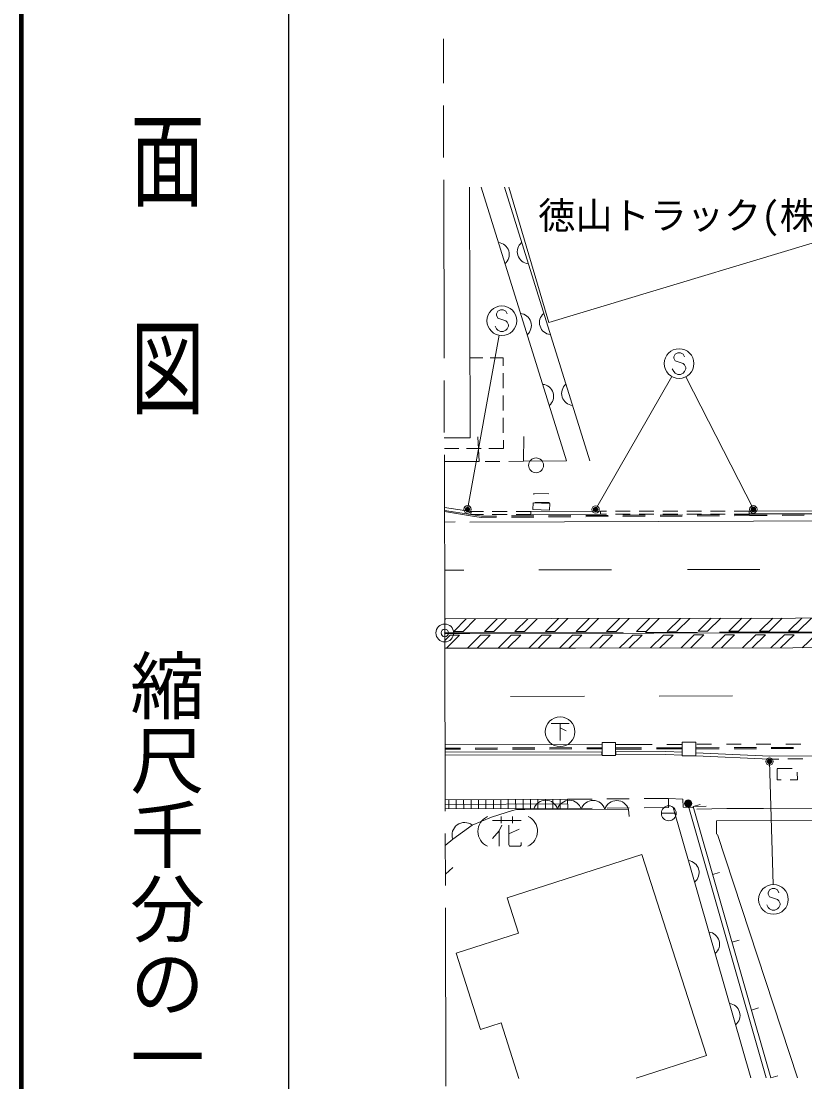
# Model space of a CAD drawing. Units: millimetres, scale not verified. Extents: x 40000 to 680000, y 20000 to 380000.
# Drawn here: x 40000 to 92739, y 261833 to 333230 of the extents above; entities that cross this region are included whole.
import ezdxf
from ezdxf.enums import TextEntityAlignment as Align

# ---------------------------------------------------------------- set-up
doc = ezdxf.new("R2010")
doc.units = ezdxf.units.MM
doc.header["$LTSCALE"] = 1000
doc.header["$PDMODE"] = 32
doc.header["$PDSIZE"] = 500
doc.linetypes.add('CHAIN', pattern=[18.5, 12, -1.5, 3.5, -1.5])
for name, color, linetype, lineweight in [('M-BGD', 7, 'Continuous', 13), ('M-BGD-EXST', 7, 'Continuous', 13), ('M-BMK', 2, 'CHAIN', 13), ('M-BMK-SRVR', 3, 'Continuous', 13), ('M-STR-HTXT', 7, 'Continuous', 13), ('M-STR-STRC', 7, 'Continuous', 13), ('M-TTL', 2, 'Continuous', 140), ('M-TTL-BAND', 7, 'Continuous', 25)]:
    doc.layers.add(name, color=color, linetype=linetype, lineweight=lineweight)
doc.layers.add('M-BMK-HTXT', color=7, linetype='Continuous')
doc.styles.add('@ＭＳ ゴシック', font='')
doc.styles.add('ＭＳ ゴシック', font='')
doc.styles.get('@ＭＳ ゴシック').set_extended_font_data('@MS Gothic')
doc.styles.get('ＭＳ ゴシック').set_extended_font_data('MS Gothic')

msp = doc.modelspace()

# ---------------------------------------------------------------- linework, layer by layer
at = {"layer": 'M-BGD'}
for p, q in [((70215, 305187), (70171, 322052)), ((72519, 322058), (78270, 303640)), ((71564, 310576), (72428, 310579)), ((72428, 310579), (72430, 310027)), ((70201, 310573), (71064, 310575)), ((72432, 309527), (72436, 308527)), ((72438, 308027), (72442, 307027)), ((72444, 306527), (72448, 305527)), ((70215, 305187), (68477, 305182)), ((72450, 305027), (72452, 304475)), ((69465, 304467), (68479, 304464)), ((70965, 304471), (69965, 304468)), ((72452, 304475), (71465, 304472)), ((72218, 303597), (71218, 303593)), ((73818, 303604), (72818, 303600)), ((74503, 301425), (75503, 301419)), ((74503, 301361), (74503, 301425)), ((75542, 300829), (74574, 300835)), ((75542, 300861), (75542, 300829)), ((70295, 300218), (68488, 300500)), ((70264, 300020), (68488, 300298)), ((70251, 299941), (68489, 300217)), ((70965, 299829), (70251, 299941)), ((70264, 300020), (70295, 300218)), ((71108, 300021), (70264, 300020)), ((70971, 299909), (70264, 300020)), ((71108, 300221), (70295, 300220)), ((72000, 299915), (70971, 299909)), ((72708, 300222), (71708, 300221)), ((72708, 300022), (71708, 300021)), ((74500, 299932), (73000, 299922)), ((74308, 300223), (73308, 300222)), ((74308, 300023), (73308, 300022)), ((78985, 300239), (74307, 300223)), ((76997, 299868), (75497, 299858)), ((77000, 299948), (75500, 299938)), ((79497, 299884), (77997, 299874)), ((79500, 299964), (78000, 299954)), ((79390, 300240), (78985, 300239)), ((78986, 300039), (78985, 300239)), ((79390, 300040), (78986, 300039)), ((80990, 300243), (79990, 300241)), ((80990, 300043), (79990, 300041)), ((81997, 299900), (80497, 299890)), ((82000, 299980), (80500, 299970)), ((82590, 300245), (81590, 300244)), ((82590, 300045), (81590, 300044)), ((84497, 299916), (82997, 299907)), ((84500, 299996), (83000, 299987)), ((84190, 300248), (83190, 300247)), ((84190, 300048), (83190, 300047)), ((85790, 300251), (84790, 300249)), ((85790, 300051), (84790, 300049)), ((86997, 299933), (85497, 299923)), ((87000, 300013), (85500, 300003)), ((87390, 300254), (86390, 300252)), ((87390, 300054), (86390, 300052)), ((88990, 300257), (87990, 300255)), ((88990, 300057), (87990, 300055)), ((89029, 299946), (87997, 299939)), ((89029, 300026), (88000, 300019)), ((94883, 300272), (88990, 300257)), ((90206, 300035), (89029, 300026)), ((90207, 299955), (89029, 299946)), ((92706, 300055), (91206, 300043)), ((92707, 299975), (91207, 299963)), ((71997, 299835), (70965, 299829)), ((74497, 299852), (72997, 299842)), ((69564, 284298), (68526, 284295)), ((69564, 284218), (68526, 284215)), ((72064, 284304), (70564, 284300)), ((72064, 284224), (70564, 284220)), ((74564, 284311), (73064, 284307)), ((74564, 284231), (73064, 284227)), ((77064, 284317), (75564, 284313)), ((77064, 284237), (75564, 284233)), ((79103, 284322), (78064, 284320)), ((79102, 284242), (78064, 284240)), ((81751, 284313), (80005, 284306)), ((81751, 284233), (80005, 284226)), ((84497, 284323), (82751, 284316)), ((84497, 284243), (82751, 284236)), ((86980, 284329), (85396, 284323)), ((86980, 284249), (85396, 284243)), ((89480, 284337), (87980, 284332)), ((89480, 284257), (87980, 284252)), ((91980, 284345), (90480, 284340)), ((91980, 284265), (90480, 284260)), ((79088, 284044), (68526, 284017)), ((79088, 283844), (68527, 283817)), ((79088, 284044), (79088, 283844)), ((84486, 284013), (84478, 283813)), ((90373, 283560), (85406, 283768)), ((90999, 283561), (90373, 283560)), ((92599, 283565), (91599, 283563)), ((90879, 282913), (91879, 282917)), ((90883, 282158), (90879, 282893)), ((91148, 282160), (90883, 282158)), ((92238, 282164), (91748, 282162)), ((92236, 282675), (92238, 282164)), ((76777, 280855), (68534, 280818)), ((68777, 280819), (68780, 280199)), ((69277, 280821), (69280, 280201)), ((69777, 280823), (69780, 280203)), ((70277, 280825), (70280, 280205)), ((70777, 280828), (70780, 280208)), ((71277, 280830), (71280, 280210)), ((71777, 280832), (71780, 280212)), ((72277, 280834), (72280, 280214)), ((72777, 280837), (72780, 280217)), ((73277, 280839), (73280, 280219)), ((73777, 280841), (73780, 280221)), ((74277, 280843), (74280, 280223)), ((74777, 280846), (74780, 280226)), ((75277, 280848), (75280, 280228)), ((75777, 280850), (75780, 280230)), ((76277, 280852), (76280, 280232)), ((78425, 280867), (76777, 280855)), ((76777, 280855), (76782, 280235)), ((80925, 280887), (79425, 280875)), ((83572, 280907), (81925, 280894)), ((83572, 280907), (83577, 280287)), ((76779, 280545), (68535, 280508)), ((76780, 280235), (68535, 280198)), ((78429, 280247), (76782, 280235)), ((80929, 280267), (79429, 280255)), ((83577, 280287), (81929, 280274)), ((83087, 279909), (84087, 279909)), ((89101, 262097), (83885, 280289)), ((90141, 262099), (84925, 280292)), ((85219, 280355), (85699, 280493)), ((85219, 280355), (85699, 280493)), ((90452, 262100), (85219, 280355)), ((87488, 280225), (85481, 280191)), ((73646, 279432), (71713, 279432)), ((72294, 279691), (72294, 279241)), ((73067, 279689), (73067, 279236)), ((86803, 279395), (86789, 278502)), ((72164, 278719), (71719, 278208)), ((72356, 279109), (72164, 278719)), ((72164, 278719), (72164, 277693)), ((72809, 279109), (72809, 277818)), ((72809, 278525), (73516, 278850)), ((86872, 278478), (92240, 262104)), ((72809, 277818), (72873, 277690)), ((73586, 277690), (73649, 277751)), ((73649, 277751), (73649, 277946)), ((72873, 277690), (73586, 277690)), ((81764, 277132), (86119, 263603)), ((69050, 276265), (68546, 275812)), ((86527, 275791), (87008, 275929)), ((87836, 271227), (88316, 271365)), ((89144, 266664), (89625, 266801)), ((70915, 265358), (72306, 265804)), ((72306, 265804), (73502, 262060)), ((86119, 263603), (81383, 262078)), ((90452, 262100), (90933, 262238))]:
    msp.add_line(p, q, dxfattribs=at)
for points in [[(73820, 305267), (73818, 303604), (76703, 303628), (70949, 322054)], [(72828, 322059), (75521, 312958), (98143, 319780)], [(68481, 303585), (70822, 303591), (70740, 305260)], [(78986, 300039), (74308, 300023), (74307, 300223)], [(94884, 300072), (88990, 300057), (88990, 300257)], [(84486, 284013), (83387, 284057), (80020, 284052), (80020, 283852)], [(84478, 283813), (83383, 283857), (80020, 283852)], [(114374, 284126), (111501, 284130), (105393, 283798), (90377, 283760), (85415, 283968), (85406, 283768)], [(86100, 280377), (85219, 280355), (85225, 280272), (84562, 280316), (84521, 280855), (83572, 280907)], [(80921, 279696), (80878, 280163), (74509, 280194), (73893, 280172), (73330, 280157), (73009, 280072), (72640, 279972), (71661, 279652), (70354, 279117), (69042, 278163), (68541, 277731)], [(114587, 280338), (97077, 280265), (89966, 280240), (87488, 280225)], [(86803, 279395), (129463, 279456), (129478, 262191)], [(81764, 277132), (72718, 274220), (73481, 271841), (69271, 270484), (70915, 265358)]]:
    msp.add_lwpolyline(points, dxfattribs=at)
for points in [[(74453, 300800), (75579, 300755), (75561, 300304), (74435, 300349)], [(80002, 283788), (79099, 283794), (79105, 284680), (80008, 284674)], [(85397, 283786), (84497, 283786), (84497, 284696), (85396, 284696)]]:
    msp.add_lwpolyline(points, close=True, dxfattribs=at)
for centre in [(74654, 303331), (83587, 279909)]:
    msp.add_circle(centre, 500, dxfattribs=at)
for centre, radius, start, end in [((72037, 317520), 812, 309.96041, 84.72068), ((74203, 317715), 812, 129.96041, 264.72068), ((73528, 312748), 812, 309.96041, 84.72068), ((75693, 312942), 812, 129.96041, 264.72068), ((75018, 307975), 812, 309.96041, 84.72068), ((77183, 308170), 812, 129.96041, 264.72068), ((75304, 279961), 828, 15.72307, 163.72826), ((76896, 279954), 828, 15.72307, 163.72826), ((78489, 279946), 828, 15.72307, 163.72826), ((80081, 279939), 828, 15.72307, 163.72826), ((69844, 278439), 848, 53.04079, 199.00233), ((71838, 278688), 1098, 114.25848, 245.32482), ((73658, 278702), 1092, 293.25272, 65.49724), ((84815, 275913), 812, 308.61738, 83.37765), ((86193, 271107), 812, 308.61738, 83.37765), ((87571, 266301), 812, 308.61738, 83.37765)]:
    msp.add_arc(centre, radius, start, end, dxfattribs=at)
at = {"layer": 'M-BGD-EXST'}
for p, q in [((75670, 285951), (76870, 285951)), ((76270, 285951), (76270, 284801)), ((76270, 285651), (76670, 285451))]:
    msp.add_line(p, q, dxfattribs=at)
msp.add_circle((76270, 285401), 1000, dxfattribs=at)
at = {"layer": 'M-BMK'}
for q in [(68414, 332048), (188571, 292330), (68601, 252049)]:
    msp.add_line((68508, 292048), q, dxfattribs=at)
at = {"layer": 'M-BMK-SRVR'}
msp.add_circle((68508, 292048), 600, dxfattribs=at)
msp.add_point((68508, 292048), dxfattribs=at)
at = {"layer": 'M-STR-HTXT'}
for p, q in [((70043, 300366), (72172, 312085)), ((78660, 300358), (83783, 309315)), ((89277, 300370), (84733, 309292)), ((90364, 283392), (90601, 275108))]:
    msp.add_line(p, q, dxfattribs=at)
for centre, radius in [((70043, 300366), 150), ((70043, 300366), 120), ((70043, 300366), 90), ((70043, 300366), 60), ((70043, 300366), 30), ((70043, 300366), 20), ((78660, 300358), 150), ((78660, 300358), 120), ((78660, 300358), 90), ((78660, 300358), 60), ((78660, 300358), 30), ((78660, 300358), 20), ((89277, 300370), 150), ((89277, 300370), 120), ((89277, 300370), 90), ((89277, 300370), 60), ((89277, 300370), 30), ((89277, 300370), 20), ((90364, 283392), 150), ((90364, 283392), 120), ((90364, 283392), 90), ((90364, 283392), 60), ((90364, 283392), 30), ((90364, 283392), 20)]:
    msp.add_circle(centre, radius, dxfattribs=at)
for p in [(70043, 300366), (78660, 300358), (89277, 300370), (90364, 283392)]:
    msp.add_point(p, dxfattribs=at)
at = {"layer": 'M-STR-STRC'}
for p, q in [((72078, 313705), (71987, 313523)), ((71987, 313523), (71987, 313432)), ((71987, 313432), (72078, 313250)), ((72260, 313796), (72078, 313705)), ((72441, 313796), (72260, 313796)), ((72623, 313705), (72441, 313796)), ((72714, 313523), (72623, 313705)), ((72078, 313250), (72623, 313069)), ((72623, 313069), (72714, 312978)), ((72714, 312978), (72805, 312796)), ((72805, 312796), (72805, 312705)), ((71987, 312523), (71896, 312705)), ((72078, 312432), (71987, 312523)), ((72260, 312341), (72078, 312432)), ((72441, 312341), (72260, 312341)), ((72623, 312432), (72441, 312341)), ((72714, 312523), (72623, 312432)), ((72805, 312705), (72714, 312523)), ((84006, 310820), (83915, 310638)), ((83915, 310638), (83915, 310547)), ((84188, 310911), (84006, 310820)), ((84370, 310911), (84188, 310911)), ((84552, 310820), (84370, 310911)), ((84643, 310638), (84552, 310820)), ((83915, 310547), (84006, 310365)), ((84006, 310365), (84552, 310183)), ((84552, 310183), (84643, 310092)), ((84643, 310092), (84734, 309911)), ((84734, 309911), (84734, 309820)), ((83915, 309638), (83824, 309820)), ((84006, 309547), (83915, 309638)), ((84188, 309456), (84006, 309547)), ((84370, 309456), (84188, 309456)), ((84552, 309547), (84370, 309456)), ((84643, 309638), (84552, 309547)), ((84734, 309820), (84643, 309638)), ((68490, 299517), (69205, 299518)), ((74835, 296289), (79730, 296299)), ((84852, 296309), (89704, 296320)), ((68498, 296267), (69796, 296268)), ((68550, 292998), (68506, 292952)), ((69955, 293000), (69111, 292142)), ((70587, 293001), (69744, 292144)), ((71172, 292146), (72035, 293004)), ((71811, 292146), (72674, 293005)), ((73230, 292147), (74095, 293007)), ((73869, 292148), (74734, 293009)), ((75288, 292149), (76155, 293011)), ((75927, 292149), (76795, 293013)), ((77346, 292150), (78216, 293016)), ((77985, 292151), (78856, 293017)), ((79404, 292152), (80277, 293020)), ((80043, 292152), (80917, 293022)), ((81413, 292153), (82298, 293025)), ((82055, 292154), (82941, 293026)), ((83483, 292157), (84369, 293029)), ((84126, 292158), (85012, 293031)), ((85555, 292162), (86440, 293034)), ((86198, 292164), (87083, 293035)), ((87627, 292167), (88512, 293038)), ((88270, 292169), (89155, 293040)), ((89699, 292173), (90583, 293043)), ((90342, 292174), (91226, 293044)), ((91633, 292178), (92541, 293047)), ((92286, 292179), (93192, 293048)), ((69744, 292144), (69111, 292142)), ((71811, 292146), (71172, 292146)), ((73869, 292148), (73230, 292147)), ((75927, 292149), (75288, 292149)), ((77985, 292151), (77346, 292150)), ((80043, 292152), (79404, 292152)), ((82055, 292154), (81413, 292153)), ((84126, 292158), (83483, 292157)), ((86198, 292164), (85555, 292162)), ((88270, 292169), (87627, 292167)), ((90342, 292174), (89699, 292173)), ((92286, 292179), (91633, 292178)), ((68865, 291892), (68509, 291529)), ((69498, 291893), (68635, 291015)), ((68865, 291892), (69498, 291893)), ((70038, 291018), (70920, 291895)), ((70678, 291019), (71559, 291896)), ((70920, 291895), (71559, 291896)), ((72099, 291022), (72978, 291897)), ((72738, 291023), (73617, 291897)), ((72978, 291897), (73617, 291897)), ((74159, 291026), (75036, 291899)), ((74799, 291027), (75675, 291899)), ((75036, 291899), (75675, 291899)), ((76220, 291030), (77094, 291900)), ((76859, 291031), (77733, 291901)), ((77094, 291900), (77733, 291901)), ((78280, 291034), (79152, 291902)), ((78919, 291035), (79791, 291902)), ((79152, 291902), (79791, 291902)), ((80279, 291037), (81159, 291903)), ((80921, 291038), (81801, 291904)), ((81159, 291903), (81801, 291904)), ((82349, 291040), (83228, 291906)), ((82991, 291041), (83871, 291908)), ((83228, 291906), (83871, 291908)), ((84419, 291043), (85300, 291911)), ((85061, 291044), (85944, 291913)), ((85300, 291911), (85944, 291913)), ((86488, 291046), (87373, 291917)), ((87131, 291047), (88016, 291918)), ((87373, 291917), (88016, 291918)), ((88558, 291049), (89445, 291922)), ((89201, 291050), (90088, 291924)), ((89445, 291922), (90088, 291924)), ((90458, 291052), (91372, 291927)), ((91110, 291053), (92024, 291929)), ((91372, 291927), (92024, 291929)), ((92558, 291055), (93473, 291932)), ((72933, 287766), (77907, 287798)), ((82949, 287790), (87868, 287810)), ((68525, 284517), (79101, 284542)), ((80034, 284537), (82461, 284544)), ((83463, 284546), (84463, 284548)), ((85463, 284551), (86463, 284553)), ((87463, 284556), (88463, 284558)), ((89463, 284560), (90463, 284563)), ((91463, 284565), (92463, 284568)), ((90357, 274744), (90266, 274563)), ((90266, 274563), (90266, 274472)), ((90266, 274472), (90357, 274290)), ((90539, 274835), (90357, 274744)), ((90357, 274290), (90902, 274108)), ((90720, 274835), (90539, 274835)), ((90902, 274744), (90720, 274835)), ((90993, 274563), (90902, 274744)), ((90266, 273563), (90175, 273744)), ((90357, 273472), (90266, 273563)), ((90539, 273381), (90357, 273472)), ((90902, 273472), (90720, 273381)), ((90902, 274108), (90993, 274017)), ((90993, 273563), (90902, 273472)), ((90993, 274017), (91084, 273835)), ((91084, 273744), (90993, 273563)), ((91084, 273835), (91084, 273744)), ((90720, 273381), (90539, 273381))]:
    msp.add_line(p, q, dxfattribs=at)
for points in [[(70193, 299516), (89287, 299569), (110224, 299625), (123140, 299648)], [(103907, 293066), (92109, 293046), (75668, 293010), (68505, 292998)], [(68508, 292016), (70188, 292020), (82579, 292029), (94595, 292060), (100979, 292068)], [(101716, 291070), (91936, 291054), (77303, 291032), (68510, 291015)]]:
    msp.add_lwpolyline(points, dxfattribs=at)
for centre, radius in [((72350, 313069), 1000), ((84279, 310183), 1000), ((84889, 280564), 250), ((84889, 280564), 204), ((84889, 280564), 159), ((84889, 280564), 114), ((84889, 280564), 68.2), ((84889, 280564), 22.7), ((90629, 274108), 1000)]:
    msp.add_circle(centre, radius, dxfattribs=at)
at = {"layer": 'M-TTL'}
msp.add_line((40000, 380000), (40000, 20000), dxfattribs=at)
at = {"layer": 'M-TTL-BAND'}
msp.add_line((58000, 370000), (58000, 20000), dxfattribs=at)

# ---------------------------------------------------------------- texts
at = {"layer": 'M-BMK-HTXT', "style": 'ＭＳ ゴシック'}
msp.add_text('徳山トラック(株)', height=1833, dxfattribs=at).set_placement((74800, 318685), align=Align.BOTTOM_LEFT)
at = {"layer": 'M-TTL-BAND', "style": '@ＭＳ ゴシック', "width": 1.4}
msp.add_text('平  面  図', height=3666, rotation=270, dxfattribs=at).set_placement((49777, 306475), align=Align.MIDDLE_RIGHT)
at = {"layer": 'M-TTL-BAND', "style": '@ＭＳ ゴシック'}
msp.add_text('縮尺千分の一', height=3666, rotation=270, dxfattribs=at).set_placement((49777, 261030), align=Align.MIDDLE_RIGHT)

doc.saveas('drawing.dxf')
